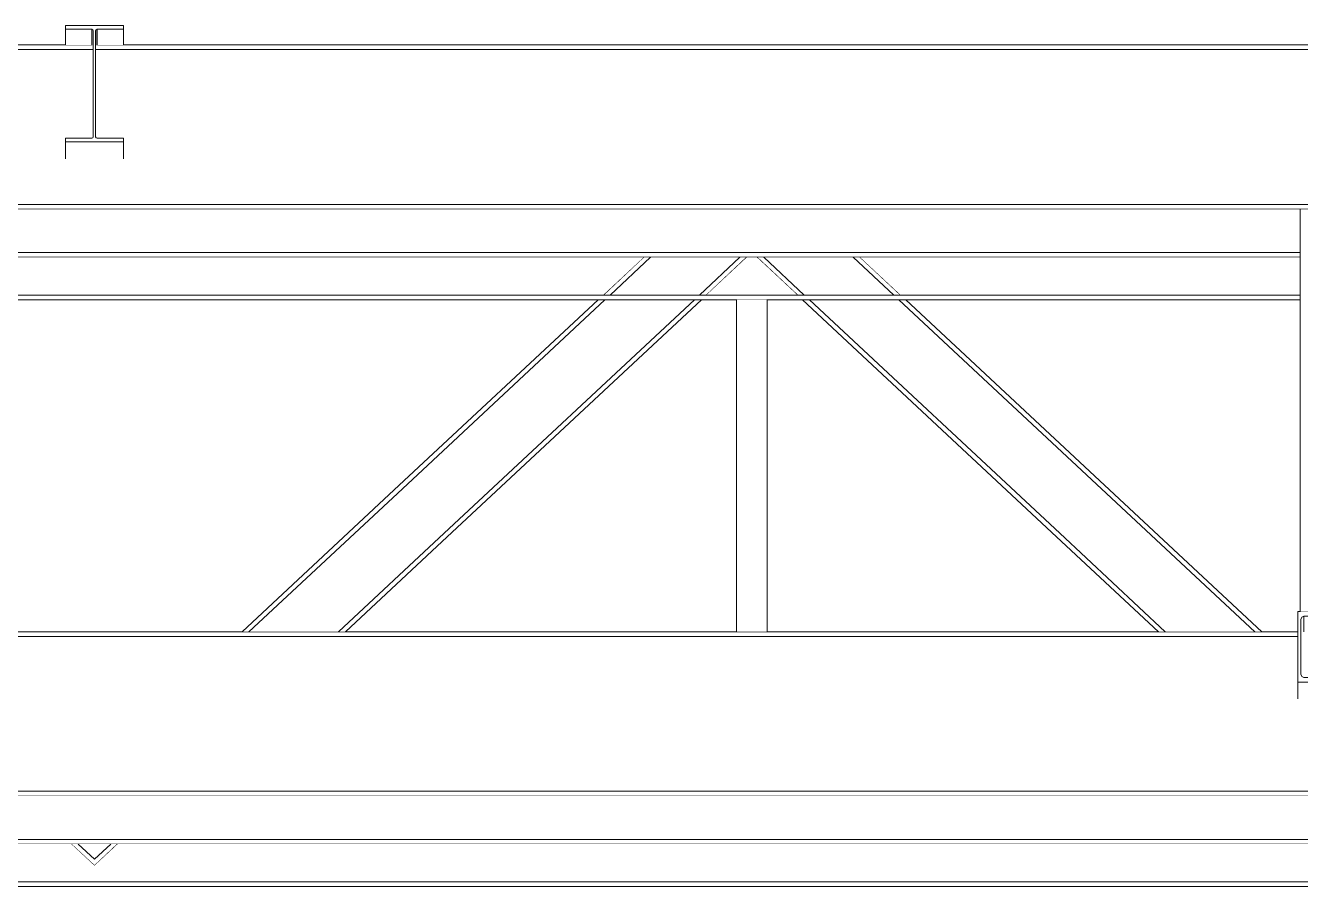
# Model space of a CAD drawing. Extents: x -3080 to 28500, y -1326 to 31609.
# Drawn here: x 8925.3 to 9196.8, y 28380.8 to 28564.2 of the extents above; entities that cross this region are included whole.
import ezdxf
from ezdxf.xclip import XClip

# ---------------------------------------------------------------- set-up
doc = ezdxf.new("R2010")
doc.units = 0
doc.header["$LTSCALE"] = 100
doc.header["$XCLIPFRAME"] = 2
doc.linetypes.add('188K-SM-07-F10-MECH-CR PIPE-Y2257103$0$X-S-FAB_SL ALL$0$Wipeout_Contour', pattern=[1, 0, -1])
for name, color, linetype in [('0-xref', 8, 'Continuous'), ('188K-SM-07-F10-MECH-CR PIPE-Y2257103$0$X-S-FAB_SL ALL$0$ASP_1', 1, 'Continuous'), ('188K-SM-07-F10-MECH-CR PIPE-Y2257103$0$X-S-FAB_SL ALL$0$Hattch', 7, 'Continuous'), ('188K-SM-07-F10-MECH-CR PIPE-Y2257103$0$X-S-FAB_SL ALL$0$S-TRUSS', 7, 'Continuous')]:
    doc.layers.add(name, color=color, linetype=linetype)

# ---------------------------------------------------------------- blocks, each defined once
blk = doc.blocks.new('188K-SM-07-F10-MECH-CR PIPE-Y2257103$0$X-S-FAB_SL ALL$0$剖面元素_913_3', base_point=(23061.26, -8263.06))
at = {"color": 254, "linetype": '188K-SM-07-F10-MECH-CR PIPE-Y2257103$0$X-S-FAB_SL ALL$0$Wipeout_Contour', "lineweight": 0, "ltscale": 259714.797964}
blk.add_wipeout([(31598.76, -6033.78), (31598.76, -6034.78), (32001.01, -6034.78), (32001.01, -6034.09), (32000.93, -6033.88), (32000.71, -6033.79), (31995.06, -6033.79), (31995.06, -6033.78)], dxfattribs=at).dxf.layer = '188K-SM-07-F10-MECH-CR PIPE-Y2257103$0$X-S-FAB_SL ALL$0$Hattch'
at = {"color": 254, "linetype": '188K-SM-07-F10-MECH-CR PIPE-Y2257103$0$X-S-FAB_SL ALL$0$Wipeout_Contour', "lineweight": 0, "ltscale": 260760.8368}
blk.add_wipeout([(31581.26, -6193.78), (32421.26, -6193.78), (32421.26, -6193.05), (32403.76, -6193.05), (32403.76, -6192.78), (31598.76, -6192.78), (31598.76, -6193.05), (31581.26, -6193.05)], dxfattribs=at).dxf.layer = '188K-SM-07-F10-MECH-CR PIPE-Y2257103$0$X-S-FAB_SL ALL$0$Hattch'
at = {"color": 254, "linetype": '188K-SM-07-F10-MECH-CR PIPE-Y2257103$0$X-S-FAB_SL ALL$0$Wipeout_Contour', "lineweight": 0, "ltscale": 261327.881299}
blk.add_wipeout([(32001.6, -6033.88), (32001.51, -6034.09), (32001.51, -6034.78), (32403.76, -6034.78), (32403.76, -6033.78), (32007.46, -6033.78), (32007.46, -6033.79), (32001.81, -6033.79)], dxfattribs=at).dxf.layer = '188K-SM-07-F10-MECH-CR PIPE-Y2257103$0$X-S-FAB_SL ALL$0$Hattch'
at = {"color": 254, "linetype": '188K-SM-07-F10-MECH-CR PIPE-Y2257103$0$X-S-FAB_SL ALL$0$Wipeout_Contour', "lineweight": 0, "ltscale": 1042893.636331087}
blk.add_wipeout([(31582.26, -6160.26), (31582.26, -6187.71), (31598.76, -6187.71), (31598.76, -6192.78), (32403.76, -6192.78), (32403.76, -6187.71), (32420.26, -6187.71), (32420.26, -6160.26), (32403.76, -6160.26), (32403.76, -6159.78), (32258.16, -6159.78), (32258.16, -6167.85), (32258.35, -6168.31), (32258.81, -6168.5), (32264.36, -6168.5), (32264.82, -6168.69), (32265.01, -6169.15), (32265.01, -6173.08), (32257.51, -6173.08), (32257.51, -6159.78), (31738.16, -6159.78), (31738.16, -6167.85), (31738.35, -6168.31), (31738.81, -6168.5), (31744.36, -6168.5), (31744.82, -6168.69), (31745.01, -6169.15), (31745.01, -6173.08), (31737.51, -6173.08), (31737.51, -6159.78), (31598.76, -6159.78), (31598.76, -6160.26)], dxfattribs=at).dxf.layer = '188K-SM-07-F10-MECH-CR PIPE-Y2257103$0$X-S-FAB_SL ALL$0$Hattch'
at = {"layer": '188K-SM-07-F10-MECH-CR PIPE-Y2257103$0$X-S-FAB_SL ALL$0$S-TRUSS', "color": 8, "lineweight": 0}
for p, q in [((31598.76, -6192.78), (32403.76, -6192.78)), ((31581.26, -6193.78), (32421.26, -6193.78))]:
    blk.add_line(p, q, dxfattribs=at)
at = {"color": 254, "linetype": '188K-SM-07-F10-MECH-CR PIPE-Y2257103$0$X-S-FAB_SL ALL$0$Wipeout_Contour', "lineweight": 0, "ltscale": 781638.317858}
blk.add_wipeout([(31582.26, -6035.28), (31582.26, -6062.73), (31598.76, -6062.73), (31598.76, -6067.78), (32403.76, -6067.78), (32403.76, -6062.73), (32420.26, -6062.73), (32420.26, -6035.28), (32403.76, -6035.28), (32403.76, -6034.78), (32001.51, -6034.78), (32001.51, -6053.35), (32001.6, -6053.56), (32001.81, -6053.65), (32007.46, -6053.65), (32007.46, -6058.04), (31995.06, -6058.04), (31995.06, -6053.65), (32000.71, -6053.65), (32000.93, -6053.56), (32001.01, -6053.35), (32001.01, -6034.78), (31598.76, -6034.78), (31598.76, -6035.28)], dxfattribs=at).dxf.layer = '188K-SM-07-F10-MECH-CR PIPE-Y2257103$0$X-S-FAB_SL ALL$0$Hattch'
at = {"color": 254, "linetype": '188K-SM-07-F10-MECH-CR PIPE-Y2257103$0$X-S-FAB_SL ALL$0$Wipeout_Contour', "lineweight": 0, "ltscale": 259677.039329}
blk.add_wipeout([(31738.35, -6159.03), (31738.16, -6159.49), (31738.16, -6159.78), (32257.51, -6159.78), (32257.51, -6158.78), (31744.51, -6158.78), (31744.36, -6158.84), (31738.81, -6158.84)], dxfattribs=at).dxf.layer = '188K-SM-07-F10-MECH-CR PIPE-Y2257103$0$X-S-FAB_SL ALL$0$Hattch'
at = {"layer": '188K-SM-07-F10-MECH-CR PIPE-Y2257103$0$X-S-FAB_SL ALL$0$S-TRUSS', "color": 8, "lineweight": 0}
for p, q in [((31995.06, -6033.78), (31598.76, -6033.78)), ((32001.01, -6034.78), (31598.76, -6034.78)), ((32000.71, -6033.78), (31995.06, -6033.78)), ((32403.76, -6034.78), (32001.51, -6034.78)), ((32007.46, -6033.78), (32001.81, -6033.78)), ((32403.76, -6033.78), (32007.46, -6033.78)), ((31738.16, -6159.78), (32257.51, -6159.78)), ((31744.51, -6158.78), (32257.51, -6158.78))]:
    blk.add_line(p, q, dxfattribs=at)
at = {"color": 254, "linetype": '188K-SM-07-F10-MECH-CR PIPE-Y2257103$0$X-S-FAB_SL ALL$0$Wipeout_Contour', "lineweight": 0, "ltscale": 260572.674094}
blk.add_wipeout([(31589.26, -6068.78), (32413.26, -6068.78), (32413.26, -6068.07), (32403.76, -6068.07), (32403.76, -6067.78), (31598.76, -6067.78), (31598.76, -6068.07), (31589.26, -6068.07)], dxfattribs=at).dxf.layer = '188K-SM-07-F10-MECH-CR PIPE-Y2257103$0$X-S-FAB_SL ALL$0$Hattch'
at = {"layer": '188K-SM-07-F10-MECH-CR PIPE-Y2257103$0$X-S-FAB_SL ALL$0$S-TRUSS', "color": 8, "lineweight": 0}
for p, q in [((32403.76, -6067.78), (31598.76, -6067.78)), ((32269.84, -6068.78), (31732.69, -6068.78))]:
    blk.add_line(p, q, dxfattribs=at)
blk = doc.blocks.new('188K-SM-07-F10-MECH-CR PIPE-Y2257103$0$X-S-FAB_SL ALL$0$剖面元素_916_3', base_point=(23061.26, -8263.06))
at = {"color": 254, "linetype": '188K-SM-07-F10-MECH-CR PIPE-Y2257103$0$X-S-FAB_SL ALL$0$Wipeout_Contour', "lineweight": 0, "ltscale": 130290.102529}
blk.add_wipeout([(31744.51, -6078.02), (32258.01, -6078.02), (32258.01, -6068.78), (31744.51, -6068.78)], dxfattribs=at).dxf.layer = '188K-SM-07-F10-MECH-CR PIPE-Y2257103$0$X-S-FAB_SL ALL$0$Hattch'
at = {"color": 254, "linetype": '188K-SM-07-F10-MECH-CR PIPE-Y2257103$0$X-S-FAB_SL ALL$0$Wipeout_Contour', "lineweight": 0, "ltscale": 260776.170303}
blk.add_wipeout([(31581.26, -6203.12), (31581.26, -6204.02), (32421.26, -6204.02), (32421.26, -6203.12), (32403.76, -6203.12), (32403.76, -6203.02), (31598.76, -6203.02), (31598.76, -6203.12)], dxfattribs=at).dxf.layer = '188K-SM-07-F10-MECH-CR PIPE-Y2257103$0$X-S-FAB_SL ALL$0$Hattch'
at = {"color": 254, "linetype": '188K-SM-07-F10-MECH-CR PIPE-Y2257103$0$X-S-FAB_SL ALL$0$Wipeout_Contour', "lineweight": 0, "ltscale": 130293.921271}
blk.add_wipeout([(31744.51, -6078.02), (31744.51, -6079.02), (32258.01, -6079.02), (32258.01, -6078.02)], dxfattribs=at).dxf.layer = '188K-SM-07-F10-MECH-CR PIPE-Y2257103$0$X-S-FAB_SL ALL$0$Hattch'
at = {"color": 254, "linetype": '188K-SM-07-F10-MECH-CR PIPE-Y2257103$0$X-S-FAB_SL ALL$0$Wipeout_Contour', "lineweight": 0, "ltscale": 163375.066688}
blk.add_wipeout([(31598.76, -6193.78), (31598.76, -6203.02), (32403.76, -6203.02), (32403.76, -6197.48), (32403.76, -6193.78)], dxfattribs=at).dxf.layer = '188K-SM-07-F10-MECH-CR PIPE-Y2257103$0$X-S-FAB_SL ALL$0$Hattch'
at = {"layer": '188K-SM-07-F10-MECH-CR PIPE-Y2257103$0$X-S-FAB_SL ALL$0$S-TRUSS', "color": 8, "lineweight": 0}
for p, q in [((32258.01, -6078.02), (31744.51, -6078.02)), ((32258.01, -6079.02), (31744.51, -6079.02)), ((31581.26, -6204.02), (32421.26, -6204.02)), ((31598.76, -6203.02), (32403.76, -6203.02))]:
    blk.add_line(p, q, dxfattribs=at)
blk = doc.blocks.new('188K-SM-07-F10-MECH-CR PIPE-Y2257103$0$X-S-FAB_SL ALL$0$剖面元素_1512_3', base_point=(23061.26, -8263.06))
at = {"color": 254, "linetype": '188K-SM-07-F10-MECH-CR PIPE-Y2257103$0$X-S-FAB_SL ALL$0$Wipeout_Contour', "lineweight": 0, "ltscale": 130260.56694}
blk.add_wipeout([(32001.51, -6034.09), (32001.6, -6033.88), (32001.6, -6030.53), (32001.51, -6030.74)], dxfattribs=at).dxf.layer = '188K-SM-07-F10-MECH-CR PIPE-Y2257103$0$X-S-FAB_SL ALL$0$Hattch'
at = {"color": 254, "linetype": '188K-SM-07-F10-MECH-CR PIPE-Y2257103$0$X-S-FAB_SL ALL$0$Wipeout_Contour', "lineweight": 0, "ltscale": 130277.182702}
blk.add_wipeout([(31995.06, -6054.45), (31995.06, -6058.04), (32007.46, -6058.04), (32007.46, -6054.45)], dxfattribs=at).dxf.layer = '188K-SM-07-F10-MECH-CR PIPE-Y2257103$0$X-S-FAB_SL ALL$0$Hattch'
at = {"layer": '188K-SM-07-F10-MECH-CR PIPE-Y2257103$0$X-S-FAB_SL ALL$0$S-TRUSS', "color": 2, "lineweight": 0}
for p, q in [((31995.06, -6053.65), (31995.06, -6054.45)), ((32007.46, -6054.45), (31995.06, -6054.45)), ((32007.46, -6053.65), (32007.46, -6054.45))]:
    blk.add_line(p, q, dxfattribs=at)
at = {"layer": '188K-SM-07-F10-MECH-CR PIPE-Y2257103$0$X-S-FAB_SL ALL$0$S-TRUSS', "color": 8, "lineweight": 0}
for p, q in [((31995.06, -6054.45), (31995.06, -6058.04)), ((32007.46, -6054.45), (32007.46, -6058.04))]:
    blk.add_line(p, q, dxfattribs=at)
at = {"layer": '188K-SM-07-F10-MECH-CR PIPE-Y2257103$0$X-S-FAB_SL ALL$0$S-TRUSS', "color": 2, "lineweight": 0, "flags": 128}
for points in [[(32000.93, -6053.56), (32000.71, -6053.65), (31995.06, -6053.65)], [(32001.6, -6053.56), (32001.81, -6053.65), (32007.46, -6053.65)]]:
    blk.add_lwpolyline(points, dxfattribs=at)
at = {"color": 254, "linetype": '188K-SM-07-F10-MECH-CR PIPE-Y2257103$0$X-S-FAB_SL ALL$0$Wipeout_Contour', "lineweight": 0, "ltscale": 130261.045309}
blk.add_wipeout([(32001.6, -6030.53), (32001.6, -6033.88), (32001.81, -6033.79), (32001.81, -6030.44)], dxfattribs=at).dxf.layer = '188K-SM-07-F10-MECH-CR PIPE-Y2257103$0$X-S-FAB_SL ALL$0$Hattch'
at = {"color": 254, "linetype": '188K-SM-07-F10-MECH-CR PIPE-Y2257103$0$X-S-FAB_SL ALL$0$Wipeout_Contour', "lineweight": 0, "ltscale": 130272.534187}
blk.add_wipeout([(32007.46, -6030.44), (32001.81, -6030.44), (32001.81, -6033.79), (32007.46, -6033.79)], dxfattribs=at).dxf.layer = '188K-SM-07-F10-MECH-CR PIPE-Y2257103$0$X-S-FAB_SL ALL$0$Hattch'
at = {"layer": '188K-SM-07-F10-MECH-CR PIPE-Y2257103$0$X-S-FAB_SL ALL$0$S-TRUSS', "color": 2, "lineweight": 0}
blk.add_line((32007.46, -6029.64), (32007.46, -6030.44), dxfattribs=at)
at = {"layer": '188K-SM-07-F10-MECH-CR PIPE-Y2257103$0$X-S-FAB_SL ALL$0$S-TRUSS', "color": 8, "lineweight": 0}
blk.add_line((32007.46, -6030.44), (32007.46, -6033.79), dxfattribs=at)
at = {"color": 254, "linetype": '188K-SM-07-F10-MECH-CR PIPE-Y2257103$0$X-S-FAB_SL ALL$0$Wipeout_Contour', "lineweight": 0, "ltscale": 130246.00143}
blk.add_wipeout([(31995.06, -6030.44), (31995.06, -6033.79), (32000.71, -6033.79), (32000.71, -6030.44)], dxfattribs=at).dxf.layer = '188K-SM-07-F10-MECH-CR PIPE-Y2257103$0$X-S-FAB_SL ALL$0$Hattch'
at = {"layer": '188K-SM-07-F10-MECH-CR PIPE-Y2257103$0$X-S-FAB_SL ALL$0$S-TRUSS', "color": 2, "lineweight": 0}
blk.add_line((31995.06, -6029.64), (31995.06, -6030.44), dxfattribs=at)
at = {"layer": '188K-SM-07-F10-MECH-CR PIPE-Y2257103$0$X-S-FAB_SL ALL$0$S-TRUSS', "color": 8, "lineweight": 0}
blk.add_line((31995.06, -6030.44), (31995.06, -6033.79), dxfattribs=at)
at = {"color": 254, "linetype": '188K-SM-07-F10-MECH-CR PIPE-Y2257103$0$X-S-FAB_SL ALL$0$Wipeout_Contour', "lineweight": 0, "ltscale": 130257.55531}
blk.add_wipeout([(32000.93, -6030.53), (32000.71, -6030.44), (32000.71, -6033.79), (32000.93, -6033.88)], dxfattribs=at).dxf.layer = '188K-SM-07-F10-MECH-CR PIPE-Y2257103$0$X-S-FAB_SL ALL$0$Hattch'
at = {"color": 254, "linetype": '188K-SM-07-F10-MECH-CR PIPE-Y2257103$0$X-S-FAB_SL ALL$0$Wipeout_Contour', "lineweight": 0, "ltscale": 130258.25614}
blk.add_wipeout([(32000.93, -6030.53), (32000.93, -6033.88), (32001.01, -6034.09), (32001.01, -6030.74)], dxfattribs=at).dxf.layer = '188K-SM-07-F10-MECH-CR PIPE-Y2257103$0$X-S-FAB_SL ALL$0$Hattch'
at = {"layer": '188K-SM-07-F10-MECH-CR PIPE-Y2257103$0$X-S-FAB_SL ALL$0$S-TRUSS', "color": 2, "lineweight": 0}
blk.add_line((32007.46, -6029.64), (31995.06, -6029.64), dxfattribs=at)
at = {"layer": '188K-SM-07-F10-MECH-CR PIPE-Y2257103$0$X-S-FAB_SL ALL$0$S-TRUSS', "color": 8, "lineweight": 0}
for p, q in [((32000.71, -6030.44), (32000.71, -6033.79)), ((32001.81, -6030.44), (32001.81, -6033.79))]:
    blk.add_line(p, q, dxfattribs=at)
at = {"layer": '188K-SM-07-F10-MECH-CR PIPE-Y2257103$0$X-S-FAB_SL ALL$0$S-TRUSS', "color": 2, "lineweight": 0, "flags": 128}
for points in [[(32000.93, -6030.53), (32000.71, -6030.44), (31995.06, -6030.44)], [(32000.93, -6030.53), (32001.01, -6030.74), (32001.01, -6053.35), (32000.93, -6053.56)], [(32001.6, -6030.53), (32001.51, -6030.74), (32001.51, -6053.35), (32001.6, -6053.56)], [(32007.46, -6030.44), (32001.81, -6030.44), (32001.6, -6030.53)]]:
    blk.add_lwpolyline(points, dxfattribs=at)
blk = doc.blocks.new('188K-SM-07-F10-MECH-CR PIPE-Y2257103$0$X-S-FAB_SL ALL$0$剖面元素_1526_3', base_point=(23061.26, -8263.06))
at = {"color": 254, "linetype": '188K-SM-07-F10-MECH-CR PIPE-Y2257103$0$X-S-FAB_SL ALL$0$Wipeout_Contour', "lineweight": 0, "ltscale": 131388.46691}
blk.add_wipeout([(32264.82, -6155.3), (32264.82, -6158.78), (32265.01, -6158.78), (32265.01, -6154.84)], dxfattribs=at).dxf.layer = '188K-SM-07-F10-MECH-CR PIPE-Y2257103$0$X-S-FAB_SL ALL$0$Hattch'
at = {"color": 254, "linetype": '188K-SM-07-F10-MECH-CR PIPE-Y2257103$0$X-S-FAB_SL ALL$0$Wipeout_Contour', "lineweight": 0, "ltscale": 131363.807177}
blk.add_wipeout([(32258.35, -6155.68), (32258.35, -6159.03), (32258.81, -6158.84), (32258.81, -6155.49)], dxfattribs=at).dxf.layer = '188K-SM-07-F10-MECH-CR PIPE-Y2257103$0$X-S-FAB_SL ALL$0$Hattch'
at = {"color": 254, "linetype": '188K-SM-07-F10-MECH-CR PIPE-Y2257103$0$X-S-FAB_SL ALL$0$Wipeout_Contour', "lineweight": 0, "ltscale": 131384.86942}
blk.add_wipeout([(32257.51, -6169.5), (32257.51, -6173.08), (32265.01, -6173.08), (32265.01, -6169.5)], dxfattribs=at).dxf.layer = '188K-SM-07-F10-MECH-CR PIPE-Y2257103$0$X-S-FAB_SL ALL$0$Hattch'
at = {"layer": '188K-SM-07-F10-MECH-CR PIPE-Y2257103$0$X-S-FAB_SL ALL$0$S-TRUSS', "color": 8, "lineweight": 0}
for p, q in [((32257.51, -6169.5), (32257.51, -6173.08)), ((32265.01, -6169.5), (32265.01, -6173.08))]:
    blk.add_line(p, q, dxfattribs=at)
at = {"layer": '188K-SM-07-F10-MECH-CR PIPE-Y2257103$0$X-S-FAB_SL ALL$0$S-TRUSS', "color": 2, "lineweight": 0}
blk.add_line((32265.01, -6169.5), (32257.51, -6169.5), dxfattribs=at)
at = {"layer": '188K-SM-07-F10-MECH-CR PIPE-Y2257103$0$X-S-FAB_SL ALL$0$S-TRUSS', "color": 2, "lineweight": 0, "flags": 128}
for points in [[(32258.35, -6168.31), (32258.81, -6168.5), (32264.36, -6168.5), (32264.82, -6168.69)], [(32264.82, -6168.69), (32265.01, -6169.15), (32265.01, -6169.5)]]:
    blk.add_lwpolyline(points, dxfattribs=at)
at = {"color": 254, "linetype": '188K-SM-07-F10-MECH-CR PIPE-Y2257103$0$X-S-FAB_SL ALL$0$Wipeout_Contour', "lineweight": 0, "ltscale": 131362.77411}
blk.add_wipeout([(32258.16, -6156.14), (32258.16, -6159.49), (32258.35, -6159.03), (32258.35, -6155.68)], dxfattribs=at).dxf.layer = '188K-SM-07-F10-MECH-CR PIPE-Y2257103$0$X-S-FAB_SL ALL$0$Hattch'
at = {"color": 254, "linetype": '188K-SM-07-F10-MECH-CR PIPE-Y2257103$0$X-S-FAB_SL ALL$0$Wipeout_Contour', "lineweight": 0, "ltscale": 164234.636934}
blk.add_wipeout([(32264.36, -6155.49), (32264.36, -6158.84), (32264.51, -6158.78), (32264.82, -6158.78), (32264.82, -6155.3)], dxfattribs=at).dxf.layer = '188K-SM-07-F10-MECH-CR PIPE-Y2257103$0$X-S-FAB_SL ALL$0$Hattch'
at = {"color": 254, "linetype": '188K-SM-07-F10-MECH-CR PIPE-Y2257103$0$X-S-FAB_SL ALL$0$Wipeout_Contour', "lineweight": 0, "ltscale": 131375.541922}
blk.add_wipeout([(32258.81, -6155.49), (32258.81, -6158.84), (32264.36, -6158.84), (32264.36, -6155.49)], dxfattribs=at).dxf.layer = '188K-SM-07-F10-MECH-CR PIPE-Y2257103$0$X-S-FAB_SL ALL$0$Hattch'
at = {"layer": '188K-SM-07-F10-MECH-CR PIPE-Y2257103$0$X-S-FAB_SL ALL$0$S-TRUSS', "color": 2, "lineweight": 0}
for p, q in [((32257.51, -6154.49), (32257.51, -6169.5)), ((32265.01, -6154.49), (32257.51, -6154.49))]:
    blk.add_line(p, q, dxfattribs=at)
at = {"layer": '188K-SM-07-F10-MECH-CR PIPE-Y2257103$0$X-S-FAB_SL ALL$0$S-TRUSS', "color": 8, "lineweight": 0}
for p, q in [((32265.01, -6154.84), (32265.01, -6158.78)), ((32258.81, -6155.49), (32258.81, -6158.84)), ((32264.36, -6155.49), (32264.36, -6158.84))]:
    blk.add_line(p, q, dxfattribs=at)
at = {"layer": '188K-SM-07-F10-MECH-CR PIPE-Y2257103$0$X-S-FAB_SL ALL$0$S-TRUSS', "color": 2, "lineweight": 0, "flags": 128}
for points in [[(32265.01, -6154.49), (32265.01, -6154.84), (32264.82, -6155.3)], [(32258.35, -6155.68), (32258.16, -6156.14), (32258.16, -6167.85), (32258.35, -6168.31)], [(32264.82, -6155.3), (32264.36, -6155.49), (32258.81, -6155.49), (32258.35, -6155.68)]]:
    blk.add_lwpolyline(points, dxfattribs=at)
blk = doc.blocks.new('188K-SM-07-F10-MECH-CR PIPE-Y2257103$0$X-S-FAB_SL ALL$0$剖面元素_1696_3', base_point=(23061.26, -8263.06))
at = {"color": 254, "linetype": '188K-SM-07-F10-MECH-CR PIPE-Y2257103$0$X-S-FAB_SL ALL$0$Wipeout_Contour', "lineweight": 0, "ltscale": 130952.044553}
blk.add_wipeout([(32162.86, -6079.02), (32171.48, -6087.06), (32172.95, -6087.06), (32164.32, -6079.02)], dxfattribs=at).dxf.layer = '188K-SM-07-F10-MECH-CR PIPE-Y2257103$0$X-S-FAB_SL ALL$0$Hattch'
at = {"color": 254, "linetype": '188K-SM-07-F10-MECH-CR PIPE-Y2257103$0$X-S-FAB_SL ALL$0$Wipeout_Contour', "lineweight": 0, "ltscale": 130656.162751}
blk.add_wipeout([(32108.51, -6088.06), (32066.15, -6127.58), (32066.83, -6128.31), (32109.97, -6088.06)], dxfattribs=at).dxf.layer = '188K-SM-07-F10-MECH-CR PIPE-Y2257103$0$X-S-FAB_SL ALL$0$Hattch'
at = {"color": 254, "linetype": '188K-SM-07-F10-MECH-CR PIPE-Y2257103$0$X-S-FAB_SL ALL$0$Wipeout_Contour', "lineweight": 0, "ltscale": 97791.810737}
blk.add_wipeout([(32004.73, -6204.02), (31997.8, -6204.02), (32001.26, -6207.25)], dxfattribs=at).dxf.layer = '188K-SM-07-F10-MECH-CR PIPE-Y2257103$0$X-S-FAB_SL ALL$0$Hattch'
at = {"color": 254, "linetype": '188K-SM-07-F10-MECH-CR PIPE-Y2257103$0$X-S-FAB_SL ALL$0$Wipeout_Contour', "lineweight": 0, "ltscale": 130742.647982}
blk.add_wipeout([(32118.2, -6079.02), (32109.58, -6087.06), (32111.05, -6087.06), (32119.67, -6079.02)], dxfattribs=at).dxf.layer = '188K-SM-07-F10-MECH-CR PIPE-Y2257103$0$X-S-FAB_SL ALL$0$Hattch'
at = {"color": 254, "linetype": '188K-SM-07-F10-MECH-CR PIPE-Y2257103$0$X-S-FAB_SL ALL$0$Wipeout_Contour', "lineweight": 0, "ltscale": 131075.789122}
blk.add_wipeout([(32172.55, -6088.06), (32215.7, -6128.31), (32216.38, -6127.58), (32174.02, -6088.06)], dxfattribs=at).dxf.layer = '188K-SM-07-F10-MECH-CR PIPE-Y2257103$0$X-S-FAB_SL ALL$0$Hattch'
at = {"color": 254, "linetype": '188K-SM-07-F10-MECH-CR PIPE-Y2257103$0$X-S-FAB_SL ALL$0$Wipeout_Contour', "lineweight": 0, "ltscale": 195583.825295}
blk.add_wipeout([(31997.8, -6204.02), (31996.33, -6204.02), (32001.26, -6208.62), (32006.2, -6204.02), (32004.73, -6204.02), (32001.26, -6207.25)], dxfattribs=at).dxf.layer = '188K-SM-07-F10-MECH-CR PIPE-Y2257103$0$X-S-FAB_SL ALL$0$Hattch'
at = {"layer": '188K-SM-07-F10-MECH-CR PIPE-Y2257103$0$X-S-FAB_SL ALL$0$S-TRUSS', "color": 8, "lineweight": 0}
for p, q in [((32001.26, -6208.62), (31996.33, -6204.02)), ((32001.26, -6207.25), (31997.8, -6204.02)), ((32004.73, -6204.02), (32001.26, -6207.25)), ((32006.2, -6204.02), (32001.26, -6208.62))]:
    blk.add_line(p, q, dxfattribs=at)
at = {"color": 254, "linetype": '188K-SM-07-F10-MECH-CR PIPE-Y2257103$0$X-S-FAB_SL ALL$0$Wipeout_Contour', "lineweight": 0, "ltscale": 130911.712098}
blk.add_wipeout([(32162.86, -6079.02), (32143.8, -6079.02), (32152.42, -6087.06), (32171.48, -6087.06)], dxfattribs=at).dxf.layer = '188K-SM-07-F10-MECH-CR PIPE-Y2257103$0$X-S-FAB_SL ALL$0$Hattch'
at = {"color": 254, "linetype": '188K-SM-07-F10-MECH-CR PIPE-Y2257103$0$X-S-FAB_SL ALL$0$Wipeout_Contour', "lineweight": 0, "ltscale": 130687.741383}
blk.add_wipeout([(32109.97, -6088.06), (32066.83, -6128.31), (32075.7, -6137.82), (32129.03, -6088.06)], dxfattribs=at).dxf.layer = '188K-SM-07-F10-MECH-CR PIPE-Y2257103$0$X-S-FAB_SL ALL$0$Hattch'
at = {"color": 254, "linetype": '188K-SM-07-F10-MECH-CR PIPE-Y2257103$0$X-S-FAB_SL ALL$0$Wipeout_Contour', "lineweight": 0, "ltscale": 130782.979168}
blk.add_wipeout([(32119.67, -6079.02), (32111.05, -6087.06), (32130.1, -6087.06), (32138.73, -6079.02)], dxfattribs=at).dxf.layer = '188K-SM-07-F10-MECH-CR PIPE-Y2257103$0$X-S-FAB_SL ALL$0$Hattch'
at = {"color": 254, "linetype": '188K-SM-07-F10-MECH-CR PIPE-Y2257103$0$X-S-FAB_SL ALL$0$Wipeout_Contour', "lineweight": 0, "ltscale": 131047.981153}
blk.add_wipeout([(32153.5, -6088.06), (32206.83, -6137.82), (32215.7, -6128.31), (32172.55, -6088.06)], dxfattribs=at).dxf.layer = '188K-SM-07-F10-MECH-CR PIPE-Y2257103$0$X-S-FAB_SL ALL$0$Hattch'
at = {"color": 254, "linetype": '188K-SM-07-F10-MECH-CR PIPE-Y2257103$0$X-S-FAB_SL ALL$0$Wipeout_Contour', "lineweight": 0, "ltscale": 130533.732176}
blk.add_wipeout([(32066.15, -6127.58), (32032.7, -6158.78), (32034.17, -6158.78), (32066.83, -6128.31)], dxfattribs=at).dxf.layer = '188K-SM-07-F10-MECH-CR PIPE-Y2257103$0$X-S-FAB_SL ALL$0$Hattch'
at = {"color": 254, "linetype": '188K-SM-07-F10-MECH-CR PIPE-Y2257103$0$X-S-FAB_SL ALL$0$Wipeout_Contour', "lineweight": 0, "ltscale": 130871.379552}
blk.add_wipeout([(32143.8, -6079.02), (32142.33, -6079.02), (32150.96, -6087.06), (32152.42, -6087.06)], dxfattribs=at).dxf.layer = '188K-SM-07-F10-MECH-CR PIPE-Y2257103$0$X-S-FAB_SL ALL$0$Hattch'
at = {"color": 254, "linetype": '188K-SM-07-F10-MECH-CR PIPE-Y2257103$0$X-S-FAB_SL ALL$0$Wipeout_Contour', "lineweight": 0, "ltscale": 130719.095067}
blk.add_wipeout([(32129.03, -6088.06), (32075.7, -6137.82), (32076.38, -6138.55), (32130.5, -6088.06)], dxfattribs=at).dxf.layer = '188K-SM-07-F10-MECH-CR PIPE-Y2257103$0$X-S-FAB_SL ALL$0$Hattch'
at = {"color": 254, "linetype": '188K-SM-07-F10-MECH-CR PIPE-Y2257103$0$X-S-FAB_SL ALL$0$Wipeout_Contour', "lineweight": 0, "ltscale": 131251.196644}
blk.add_wipeout([(32216.38, -6127.58), (32215.7, -6128.31), (32248.36, -6158.78), (32249.83, -6158.78)], dxfattribs=at).dxf.layer = '188K-SM-07-F10-MECH-CR PIPE-Y2257103$0$X-S-FAB_SL ALL$0$Hattch'
at = {"layer": '188K-SM-07-F10-MECH-CR PIPE-Y2257103$0$X-S-FAB_SL ALL$0$S-TRUSS', "color": 8, "lineweight": 0}
for p, q in [((32118.2, -6079.02), (32109.58, -6087.06)), ((32119.67, -6079.02), (32111.05, -6087.06))]:
    blk.add_line(p, q, dxfattribs=at)
at = {"color": 254, "linetype": '188K-SM-07-F10-MECH-CR PIPE-Y2257103$0$X-S-FAB_SL ALL$0$Wipeout_Contour', "lineweight": 0, "ltscale": 130823.310176}
blk.add_wipeout([(32138.73, -6079.02), (32130.1, -6087.06), (32131.57, -6087.06), (32140.19, -6079.02)], dxfattribs=at).dxf.layer = '188K-SM-07-F10-MECH-CR PIPE-Y2257103$0$X-S-FAB_SL ALL$0$Hattch'
at = {"color": 254, "linetype": '188K-SM-07-F10-MECH-CR PIPE-Y2257103$0$X-S-FAB_SL ALL$0$Wipeout_Contour', "lineweight": 0, "ltscale": 131020.528682}
blk.add_wipeout([(32152.03, -6088.06), (32206.15, -6138.55), (32206.83, -6137.82), (32153.5, -6088.06)], dxfattribs=at).dxf.layer = '188K-SM-07-F10-MECH-CR PIPE-Y2257103$0$X-S-FAB_SL ALL$0$Hattch'
at = {"color": 254, "linetype": '188K-SM-07-F10-MECH-CR PIPE-Y2257103$0$X-S-FAB_SL ALL$0$Wipeout_Contour', "lineweight": 0, "ltscale": 130565.025825}
blk.add_wipeout([(32034.17, -6158.78), (32053.22, -6158.78), (32075.7, -6137.82), (32066.83, -6128.31)], dxfattribs=at).dxf.layer = '188K-SM-07-F10-MECH-CR PIPE-Y2257103$0$X-S-FAB_SL ALL$0$Hattch'
at = {"layer": '188K-SM-07-F10-MECH-CR PIPE-Y2257103$0$X-S-FAB_SL ALL$0$S-TRUSS', "color": 8, "lineweight": 0}
for p, q in [((32138.73, -6079.02), (32130.1, -6087.06)), ((32140.19, -6079.02), (32131.57, -6087.06)), ((32150.96, -6087.06), (32142.33, -6079.02)), ((32152.42, -6087.06), (32143.8, -6079.02)), ((32171.48, -6087.06), (32162.86, -6079.02)), ((32172.95, -6087.06), (32164.32, -6079.02)), ((32108.51, -6088.06), (32066.15, -6127.58)), ((32109.97, -6088.06), (32066.83, -6128.31))]:
    blk.add_line(p, q, dxfattribs=at)
at = {"color": 254, "linetype": '188K-SM-07-F10-MECH-CR PIPE-Y2257103$0$X-S-FAB_SL ALL$0$Wipeout_Contour', "lineweight": 0, "ltscale": 131223.843249}
blk.add_wipeout([(32215.7, -6128.31), (32206.83, -6137.82), (32229.3, -6158.78), (32248.36, -6158.78)], dxfattribs=at).dxf.layer = '188K-SM-07-F10-MECH-CR PIPE-Y2257103$0$X-S-FAB_SL ALL$0$Hattch'
at = {"color": 254, "linetype": '188K-SM-07-F10-MECH-CR PIPE-Y2257103$0$X-S-FAB_SL ALL$0$Wipeout_Contour', "lineweight": 0, "ltscale": 130596.639059}
blk.add_wipeout([(32053.22, -6158.78), (32054.69, -6158.78), (32076.38, -6138.55), (32075.7, -6137.82)], dxfattribs=at).dxf.layer = '188K-SM-07-F10-MECH-CR PIPE-Y2257103$0$X-S-FAB_SL ALL$0$Hattch'
at = {"layer": '188K-SM-07-F10-MECH-CR PIPE-Y2257103$0$X-S-FAB_SL ALL$0$S-TRUSS', "color": 8, "lineweight": 0}
for p, q in [((32129.03, -6088.06), (32075.7, -6137.82)), ((32130.5, -6088.06), (32076.38, -6138.55)), ((32215.7, -6128.31), (32172.55, -6088.06)), ((32216.38, -6127.58), (32174.02, -6088.06)), ((32066.15, -6127.58), (32032.7, -6158.78)), ((32066.83, -6128.31), (32034.17, -6158.78)), ((32075.7, -6137.82), (32053.22, -6158.78)), ((32076.38, -6138.55), (32054.69, -6158.78))]:
    blk.add_line(p, q, dxfattribs=at)
at = {"color": 254, "linetype": '188K-SM-07-F10-MECH-CR PIPE-Y2257103$0$X-S-FAB_SL ALL$0$Wipeout_Contour', "lineweight": 0, "ltscale": 131195.957755}
blk.add_wipeout([(32206.15, -6138.55), (32227.84, -6158.78), (32229.3, -6158.78), (32206.83, -6137.82)], dxfattribs=at).dxf.layer = '188K-SM-07-F10-MECH-CR PIPE-Y2257103$0$X-S-FAB_SL ALL$0$Hattch'
at = {"layer": '188K-SM-07-F10-MECH-CR PIPE-Y2257103$0$X-S-FAB_SL ALL$0$S-TRUSS', "color": 8, "lineweight": 0}
for p, q in [((32206.15, -6138.55), (32152.03, -6088.06)), ((32206.83, -6137.82), (32153.5, -6088.06)), ((32249.83, -6158.78), (32216.38, -6127.58)), ((32248.36, -6158.78), (32215.7, -6128.31)), ((32227.84, -6158.78), (32206.15, -6138.55)), ((32229.3, -6158.78), (32206.83, -6137.82))]:
    blk.add_line(p, q, dxfattribs=at)
blk = doc.blocks.new('188K-SM-07-F10-MECH-CR PIPE-Y2257103$0$X-S-FAB_SL ALL$0$剖面元素_1697_3', base_point=(23061.26, -8263.06))
at = {"color": 254, "linetype": '188K-SM-07-F10-MECH-CR PIPE-Y2257103$0$X-S-FAB_SL ALL$0$Wipeout_Contour', "lineweight": 0, "ltscale": 130297.182583}
blk.add_wipeout([(32118.2, -6079.02), (31884.32, -6079.02), (31892.95, -6087.06), (32109.58, -6087.06)], dxfattribs=at).dxf.layer = '188K-SM-07-F10-MECH-CR PIPE-Y2257103$0$X-S-FAB_SL ALL$0$Hattch'
at = {"color": 254, "linetype": '188K-SM-07-F10-MECH-CR PIPE-Y2257103$0$X-S-FAB_SL ALL$0$Wipeout_Contour', "lineweight": 0, "ltscale": 130847.344931}
blk.add_wipeout([(32131.57, -6087.06), (32150.96, -6087.06), (32142.33, -6079.02), (32140.19, -6079.02)], dxfattribs=at).dxf.layer = '188K-SM-07-F10-MECH-CR PIPE-Y2257103$0$X-S-FAB_SL ALL$0$Hattch'
at = {"color": 254, "linetype": '188K-SM-07-F10-MECH-CR PIPE-Y2257103$0$X-S-FAB_SL ALL$0$Wipeout_Contour', "lineweight": 0, "ltscale": 131130.487239}
blk.add_wipeout([(32164.32, -6079.02), (32172.95, -6087.06), (32258.01, -6087.06), (32258.01, -6079.02)], dxfattribs=at).dxf.layer = '188K-SM-07-F10-MECH-CR PIPE-Y2257103$0$X-S-FAB_SL ALL$0$Hattch'
at = {"color": 254, "linetype": '188K-SM-07-F10-MECH-CR PIPE-Y2257103$0$X-S-FAB_SL ALL$0$Wipeout_Contour', "lineweight": 0, "ltscale": 264090.242243}
blk.add_wipeout([(31616.26, -6213.06), (33226.26, -6213.06), (33226.26, -6212.06), (32438.76, -6212.06), (32438.76, -6212.87), (32403.76, -6212.87), (32403.76, -6212.06), (31616.26, -6212.06)], dxfattribs=at).dxf.layer = '188K-SM-07-F10-MECH-CR PIPE-Y2257103$0$X-S-FAB_SL ALL$0$Hattch'
at = {"color": 254, "linetype": '188K-SM-07-F10-MECH-CR PIPE-Y2257103$0$X-S-FAB_SL ALL$0$Wipeout_Contour', "lineweight": 0, "ltscale": 130300.677556}
blk.add_wipeout([(31744.51, -6088.06), (32258.01, -6088.06), (32258.01, -6087.06), (31744.51, -6087.06)], dxfattribs=at).dxf.layer = '188K-SM-07-F10-MECH-CR PIPE-Y2257103$0$X-S-FAB_SL ALL$0$Hattch'
at = {"color": 254, "linetype": '188K-SM-07-F10-MECH-CR PIPE-Y2257103$0$X-S-FAB_SL ALL$0$Wipeout_Contour', "lineweight": 0, "ltscale": 423802.487028}
blk.add_wipeout([(31716.33, -6204.02), (31616.26, -6204.02), (31616.26, -6212.06), (32403.76, -6212.06), (32403.76, -6204.02), (32286.2, -6204.02), (32281.26, -6208.62), (32276.33, -6204.02), (32006.2, -6204.02), (32001.26, -6208.62), (31996.33, -6204.02), (31726.2, -6204.02), (31721.26, -6208.62)], dxfattribs=at).dxf.layer = '188K-SM-07-F10-MECH-CR PIPE-Y2257103$0$X-S-FAB_SL ALL$0$Hattch'
at = {"layer": '188K-SM-07-F10-MECH-CR PIPE-Y2257103$0$X-S-FAB_SL ALL$0$S-TRUSS', "color": 8, "lineweight": 0}
for p, q in [((32258.01, -6087.06), (31744.51, -6087.06)), ((32258.01, -6088.06), (31744.51, -6088.06)), ((31616.26, -6212.06), (32403.76, -6212.06)), ((31616.26, -6213.06), (33226.26, -6213.06))]:
    blk.add_line(p, q, dxfattribs=at)
blk = doc.blocks.new('188K-SM-07-F10-MECH-CR PIPE-Y2257103$0$X-S-FAB_SL ALL$0$剖面元素_1700_3', base_point=(23061.26, -8263.06))
at = {"color": 254, "linetype": '188K-SM-07-F10-MECH-CR PIPE-Y2257103$0$X-S-FAB_SL ALL$0$Wipeout_Contour', "lineweight": 0, "ltscale": 130877.550559}
blk.add_wipeout([(32138.01, -6088.06), (32138.01, -6158.78), (32144.51, -6158.78), (32144.51, -6088.06)], dxfattribs=at).dxf.layer = '188K-SM-07-F10-MECH-CR PIPE-Y2257103$0$X-S-FAB_SL ALL$0$Hattch'
at = {"layer": '188K-SM-07-F10-MECH-CR PIPE-Y2257103$0$X-S-FAB_SL ALL$0$S-TRUSS', "color": 8, "lineweight": 0}
for p, q in [((32138.01, -6158.78), (32138.01, -6088.06)), ((32144.51, -6158.78), (32144.51, -6088.06))]:
    blk.add_line(p, q, dxfattribs=at)
blk = doc.blocks.new('188K-SM-07-F10-MECH-CR PIPE-Y2257103$0$X-S-FAB_SL ALL$0$剖面元素_2000_3', base_point=(23061.26, -8263.06))
at = {"color": 254, "linetype": '188K-SM-07-F10-MECH-CR PIPE-Y2257103$0$X-S-FAB_SL ALL$0$Wipeout_Contour', "lineweight": 0, "ltscale": 131340.353026}
blk.add_wipeout([(32258.01, -6154.49), (32264.51, -6154.49), (32264.51, -6068.78), (32258.01, -6068.78)], dxfattribs=at).dxf.layer = '188K-SM-07-F10-MECH-CR PIPE-Y2257103$0$X-S-FAB_SL ALL$0$Hattch'
at = {"layer": '188K-SM-07-F10-MECH-CR PIPE-Y2257103$0$X-S-FAB_SL ALL$0$S-TRUSS', "color": 8, "lineweight": 0}
for p, q in [((32258.01, -6154.49), (32258.01, -6068.78)), ((32264.51, -6154.49), (32264.51, -6068.78))]:
    blk.add_line(p, q, dxfattribs=at)
blk = doc.blocks.new('188K-SM-07-F10-MECH-CR PIPE-Y2257103$0$X-S-FAB_SL ALL$0$A$C2e9ab586')
at = {"layer": '188K-SM-07-F10-MECH-CR PIPE-Y2257103$0$X-S-FAB_SL ALL$0$S-TRUSS', "lineweight": 0}
blk.add_blockref('188K-SM-07-F10-MECH-CR PIPE-Y2257103$0$X-S-FAB_SL ALL$0$剖面元素_913_3', (-28106.39, 285), dxfattribs=at)
for name in ['188K-SM-07-F10-MECH-CR PIPE-Y2257103$0$X-S-FAB_SL ALL$0$剖面元素_1512_3', '188K-SM-07-F10-MECH-CR PIPE-Y2257103$0$X-S-FAB_SL ALL$0$剖面元素_916_3']:
    blk.add_blockref(name, (-28106.39, 285), dxfattribs=at)
blk.add_blockref('188K-SM-07-F10-MECH-CR PIPE-Y2257103$0$X-S-FAB_SL ALL$0$剖面元素_1526_3', (-28106.39, 285), dxfattribs=at)
blk.add_blockref('188K-SM-07-F10-MECH-CR PIPE-Y2257103$0$X-S-FAB_SL ALL$0$剖面元素_1696_3', (-28106.39, 285), dxfattribs=at)
blk.add_blockref('188K-SM-07-F10-MECH-CR PIPE-Y2257103$0$X-S-FAB_SL ALL$0$剖面元素_1697_3', (-28106.39, 285), dxfattribs=at)
for name in ['188K-SM-07-F10-MECH-CR PIPE-Y2257103$0$X-S-FAB_SL ALL$0$剖面元素_2000_3', '188K-SM-07-F10-MECH-CR PIPE-Y2257103$0$X-S-FAB_SL ALL$0$剖面元素_1700_3']:
    blk.add_blockref(name, (-28106.39, 285), dxfattribs=at)
blk = doc.blocks.new('188K-SM-07-F10-MECH-CR PIPE-Y2257103$0$X-S-FAB_SL ALL')
at = {"layer": '188K-SM-07-F10-MECH-CR PIPE-Y2257103$0$X-S-FAB_SL ALL$0$ASP_1'}
blk.add_blockref('188K-SM-07-F10-MECH-CR PIPE-Y2257103$0$X-S-FAB_SL ALL$0$A$C2e9ab586', (23632.864, -73288.977), dxfattribs=at)
blk = doc.blocks.new('188K-SM-07-F10-MECH-CR PIPE-Y2257103')
ref = blk.add_blockref('188K-SM-07-F10-MECH-CR PIPE-Y2257103$0$X-S-FAB_SL ALL', (4473.521, 99334.763))
XClip(ref).set_block_clipping_path([(-7553.4648570136, -75341.9369645483), (24026.2025623869, -67725.7696244382)])

msp = doc.modelspace()

# ---------------------------------------------------------------- block references
at = {"layer": '0-xref'}
msp.add_blockref('188K-SM-07-F10-MECH-CR PIPE-Y2257103', (0, 0), dxfattribs=at)

doc.saveas('drawing.dxf')
